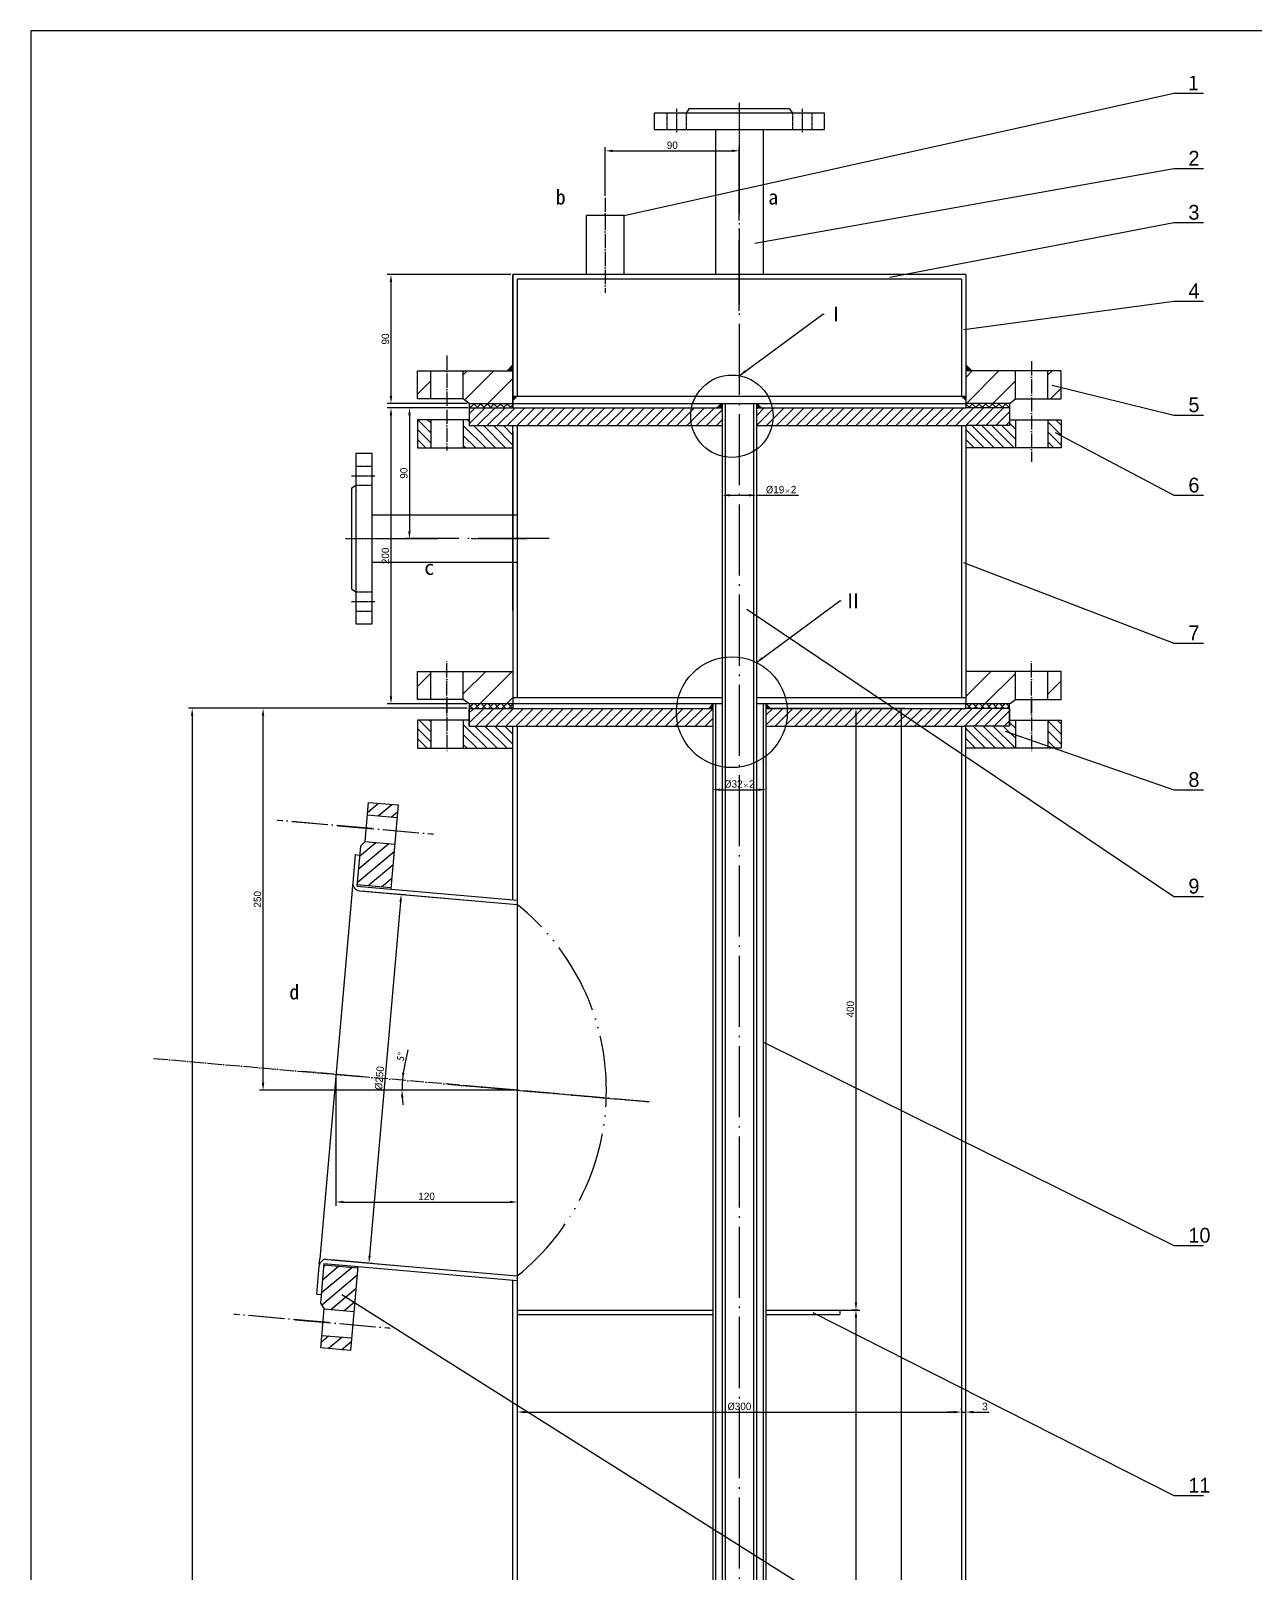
# Model space of a CAD drawing. Header units: millimetres. Extents: x 0 to 826, y 9 to 1086.
# Drawn here: x 0 to 413, y 566 to 1086 of the extents above; entities that cross this region are included whole.
import ezdxf

# ---------------------------------------------------------------- set-up
doc = ezdxf.new("R2010")
doc.units = ezdxf.units.MM
for name, pattern in [('ACAD_ISO02W100', [15, 12, -3]), ('ACAD_ISO04W100', [30.5, 24, -3, 0.5, -3]), ('ACAD_ISO05W100', [33, 24, -3, 0, -3, 0, -3])]:
    doc.linetypes.add(name, pattern=pattern)
doc.layers.get('DEFPOINTS').update_dxf_attribs({"lineweight": 30})
for name, color, linetype, lineweight in [('LAYER1', 1, 'ACAD_ISO02W100', 15), ('LAYER2', 2, 'ACAD_ISO04W100', 15), ('LAYER4', 4, 'ACAD_ISO05W100', 5), ('LAYER5', 4, 'Continuous', 15), ('图层1', 7, 'Continuous', 30), ('图层3', 7, 'Continuous', 5)]:
    doc.layers.add(name, color=color, linetype=linetype, lineweight=lineweight)
doc.dimstyles.new('ISO-25', dxfattribs={"dimtxt": 2.5, "dimasz": 2.5, "dimexe": 1.25, "dimexo": 0.625, "dimtad": 1, "dimdsep": 46, "dimtxsty": 'Standard', "dimcen": 2.5, "dimadec": 0, "dimazin": 0, "dimtfac": 1, "dimtmove": 0, "dimatfit": 3, "dimfxl": 0, "dimarcsym": 0})
pattern_1 = [(225, (1136.0835, 3127.709), (-4.490128, 4.490128), [])]
pattern_2 = [(45, (0, 58.032), (-1.683798, 1.683798), [])]
pattern_3 = [(135, (0, 58.032), (-1.683798, -1.683798), [])]

# ---------------------------------------------------------------- blocks, each defined once
blk = doc.blocks.new('*D2')
at = {"layer": 'DEFPOINTS', "color": 0}
for p in [(162.51, 1003.79), (121.35, 960.29), (147.77, 960.29)]:
    blk.add_point(p, dxfattribs=at)
at = {"layer": '图层3', "color": 0, "lineweight": -2}
for p, q in [((161.89, 1003.79), (120.1, 1003.79)), ((121.35, 1001.29), (121.35, 962.79)), ((147.14, 960.29), (120.1, 960.29))]:
    blk.add_line(p, q, dxfattribs=at)
at = {"layer": '图层3', "color": 0}
for points in [[(120.93, 1001.29), (121.76, 1001.29), (121.35, 1003.79)], [(120.93, 962.79), (121.76, 962.79), (121.35, 960.29)]]:
    blk.add_solid(points, dxfattribs=at)
at = {"layer": '图层3', "color": 0, "insert": (119.47, 982.04), "char_height": 2.5, "attachment_point": 5, "rotation": 90}
blk.add_mtext('{\\f??|b0|i0|c0|p54;90}', dxfattribs=at)
blk = doc.blocks.new('*D3')
at = {"layer": 'DEFPOINTS', "color": 0}
for p in [(147.77, 958.79), (121.35, 858.79), (147.77, 858.79)]:
    blk.add_point(p, dxfattribs=at)
at = {"layer": '图层3', "color": 0, "lineweight": -2}
for p, q in [((147.14, 958.79), (120.1, 958.79)), ((121.35, 956.29), (121.35, 861.29)), ((147.14, 858.79), (120.1, 858.79))]:
    blk.add_line(p, q, dxfattribs=at)
at = {"layer": '图层3', "color": 0}
for points in [[(120.93, 956.29), (121.76, 956.29), (121.35, 958.79)], [(120.93, 861.29), (121.76, 861.29), (121.35, 858.79)]]:
    blk.add_solid(points, dxfattribs=at)
at = {"layer": '图层3', "color": 0, "insert": (119.47, 908.79), "char_height": 2.5, "attachment_point": 5, "rotation": 90}
blk.add_mtext('{\\f??|b0|i0|c0|p54;200}', dxfattribs=at)
blk = doc.blocks.new('*D4')
at = {"layer": 'DEFPOINTS', "color": 0}
for p in [(147.77, 857.29), (54.2, 133.79), (152.47, 133.79)]:
    blk.add_point(p, dxfattribs=at)
at = {"layer": '图层3', "color": 0, "lineweight": -2}
for p, q in [((147.14, 857.29), (52.95, 857.29)), ((54.2, 854.79), (54.2, 136.29)), ((151.84, 133.79), (52.95, 133.79))]:
    blk.add_line(p, q, dxfattribs=at)
at = {"layer": '图层3', "color": 0}
for points in [[(53.78, 854.79), (54.61, 854.79), (54.2, 857.29)], [(53.78, 136.29), (54.61, 136.29), (54.2, 133.79)]]:
    blk.add_solid(points, dxfattribs=at)
at = {"layer": '图层3', "color": 0, "insert": (52.32, 495.54), "char_height": 2.5, "attachment_point": 5, "rotation": 90}
blk.add_mtext('{\\f??|b0|i0|c0|p54;1450}', dxfattribs=at)
blk = doc.blocks.new('*D5')
at = {"layer": 'DEFPOINTS', "color": 0}
for p in [(164.01, 652.54), (314.02, 652.54), (314.02, 619.58)]:
    blk.add_point(p, dxfattribs=at)
at = {"layer": '图层3', "color": 0, "lineweight": -2}
for p, q in [((164.01, 651.91), (164.01, 618.33)), ((314.02, 651.91), (314.02, 618.33)), ((166.51, 619.58), (311.52, 619.58))]:
    blk.add_line(p, q, dxfattribs=at)
at = {"layer": '图层3', "color": 0}
for points in [[(166.51, 620), (166.51, 619.16), (164.01, 619.58)], [(311.52, 620), (311.52, 619.16), (314.02, 619.58)]]:
    blk.add_solid(points, dxfattribs=at)
at = {"layer": '图层3', "color": 0, "insert": (239.02, 621.46), "char_height": 2.5, "attachment_point": 5}
blk.add_mtext('%%c{\\f??|b0|i0|c0|p54;300}', dxfattribs=at)
blk = doc.blocks.new('*D6')
at = {"layer": 'DEFPOINTS', "color": 0}
for p in [(314.02, 619.58), (315.52, 619.58), (315.52, 619.58)]:
    blk.add_point(p, dxfattribs=at)
at = {"layer": '图层3', "color": 0, "lineweight": -2}
for p, q in [((311.52, 619.58), (309.02, 619.58)), ((314.02, 620.21), (314.02, 620.83)), ((314.02, 619.58), (315.52, 619.58)), ((315.52, 620.21), (315.52, 620.83)), ((318.02, 619.58), (323.43, 619.58))]:
    blk.add_line(p, q, dxfattribs=at)
at = {"layer": '图层3', "color": 0}
for points in [[(311.52, 620), (311.52, 619.16), (314.02, 619.58)], [(318.02, 620), (318.02, 619.16), (315.52, 619.58)]]:
    blk.add_solid(points, dxfattribs=at)
at = {"layer": '图层3', "color": 0, "insert": (321.98, 621.46), "char_height": 2.5, "attachment_point": 5}
blk.add_mtext('{\\f??|b0|i0|c0|p54;3}', dxfattribs=at)
blk = doc.blocks.new('*D9')
at = {"layer": 'DEFPOINTS', "color": 0}
for p in [(248.02, 857.29), (248.02, 654.04), (278.42, 654.04)]:
    blk.add_point(p, dxfattribs=at)
at = {"layer": '图层3', "color": 0, "lineweight": -2}
for p, q in [((248.64, 857.29), (279.67, 857.29)), ((278.42, 854.79), (278.42, 656.54)), ((248.64, 654.04), (279.67, 654.04))]:
    blk.add_line(p, q, dxfattribs=at)
at = {"layer": '图层3', "color": 0}
for points in [[(278, 854.79), (278.84, 854.79), (278.42, 857.29)], [(278, 656.54), (278.84, 656.54), (278.42, 654.04)]]:
    blk.add_solid(points, dxfattribs=at)
at = {"layer": '图层3', "color": 0, "insert": (276.54, 755.66), "char_height": 2.5, "attachment_point": 5, "rotation": 90}
blk.add_mtext('{\\f??|b0|i0|c0|p54;400}', dxfattribs=at)
blk = doc.blocks.new('*D10')
at = {"layer": 'DEFPOINTS', "color": 0}
for p in [(279.67, 654.04), (278.42, 404.04), (279.67, 404.04)]:
    blk.add_point(p, dxfattribs=at)
at = {"layer": '图层3', "color": 0, "lineweight": -2}
for p, q in [((279.04, 654.04), (277.17, 654.04)), ((278.42, 651.54), (278.42, 406.54)), ((279.04, 404.04), (277.17, 404.04))]:
    blk.add_line(p, q, dxfattribs=at)
at = {"layer": '图层3', "color": 0}
for points in [[(278, 651.54), (278.84, 651.54), (278.42, 654.04)], [(278, 406.54), (278.84, 406.54), (278.42, 404.04)]]:
    blk.add_solid(points, dxfattribs=at)
at = {"layer": '图层3', "color": 0, "insert": (276.54, 529.04), "char_height": 2.5, "attachment_point": 5, "rotation": 90}
blk.add_mtext('{\\f??|b0|i0|c0|p54;500}', dxfattribs=at)
blk = doc.blocks.new('*D12')
at = {"layer": 'DEFPOINTS', "color": 0}
for p in [(278.42, 857.29), (248.02, 141.29), (293.73, 141.29)]:
    blk.add_point(p, dxfattribs=at)
at = {"layer": '图层3', "color": 0, "lineweight": -2}
for p, q in [((279.04, 857.29), (294.98, 857.29)), ((293.73, 854.79), (293.73, 143.79)), ((248.64, 141.29), (294.98, 141.29))]:
    blk.add_line(p, q, dxfattribs=at)
at = {"layer": '图层3', "color": 0}
for points in [[(293.32, 854.79), (294.15, 854.79), (293.73, 857.29)], [(293.32, 143.79), (294.15, 143.79), (293.73, 141.29)]]:
    blk.add_solid(points, dxfattribs=at)
at = {"layer": '图层3', "color": 0, "insert": (291.86, 499.29), "char_height": 2.5, "attachment_point": 5, "rotation": 90}
blk.add_mtext('{\\f??|b0|i0|c0|p54;1435}', dxfattribs=at)
blk = doc.blocks.new('*D13')
at = {"layer": 'DEFPOINTS', "color": 0}
for p in [(148.06, 958.79), (127.59, 914.63), (142.51, 914.63)]:
    blk.add_point(p, dxfattribs=at)
at = {"layer": '图层3', "color": 0, "lineweight": -2}
for p, q in [((147.44, 958.79), (126.34, 958.79)), ((127.59, 956.29), (127.59, 917.13)), ((141.89, 914.63), (126.34, 914.63))]:
    blk.add_line(p, q, dxfattribs=at)
at = {"layer": '图层3', "color": 0}
for points in [[(127.17, 956.29), (128.01, 956.29), (127.59, 958.79)], [(127.17, 917.13), (128.01, 917.13), (127.59, 914.63)]]:
    blk.add_solid(points, dxfattribs=at)
at = {"layer": '图层3', "color": 0, "insert": (125.71, 936.71), "char_height": 2.5, "attachment_point": 5, "rotation": 90}
blk.add_mtext('{\\f??|b0|i0|c0|p54;90}', dxfattribs=at)
blk = doc.blocks.new('*D14')
at = {"layer": 'DEFPOINTS', "color": 0}
for p in [(239.02, 1045.6), (193.74, 1029.76), (239.02, 1029.76)]:
    blk.add_point(p, dxfattribs=at)
at = {"layer": '图层3', "color": 0, "lineweight": -2}
for p, q in [((193.74, 1030.38), (193.74, 1046.85)), ((239.02, 1030.38), (239.02, 1046.85)), ((196.24, 1045.6), (236.52, 1045.6))]:
    blk.add_line(p, q, dxfattribs=at)
at = {"layer": '图层3', "color": 0}
for points in [[(196.24, 1046.02), (196.24, 1045.19), (193.74, 1045.6)], [(236.52, 1046.02), (236.52, 1045.19), (239.02, 1045.6)]]:
    blk.add_solid(points, dxfattribs=at)
at = {"layer": '图层3', "color": 0, "insert": (216.38, 1047.48), "char_height": 2.5, "attachment_point": 5}
blk.add_mtext('{\\f??|b0|i0|c0|p54;90}', dxfattribs=at)
blk = doc.blocks.new('*D15')
at = {"layer": 'DEFPOINTS', "color": 0}
for p in [(233.27, 947.79), (244.77, 947.79), (244.77, 929.26)]:
    blk.add_point(p, dxfattribs=at)
at = {"layer": '图层3', "color": 0, "lineweight": -2}
for p, q in [((233.27, 947.16), (233.27, 928.01)), ((244.77, 947.16), (244.77, 928.01)), ((235.77, 929.26), (242.27, 929.26)), ((244.77, 929.26), (258.97, 929.26))]:
    blk.add_line(p, q, dxfattribs=at)
at = {"layer": '图层3', "color": 0}
for points in [[(235.77, 929.68), (235.77, 928.84), (233.27, 929.26)], [(242.27, 929.68), (242.27, 928.84), (244.77, 929.26)]]:
    blk.add_solid(points, dxfattribs=at)
at = {"layer": '图层3', "color": 0, "insert": (253.12, 931.14), "char_height": 2.5, "attachment_point": 5}
blk.add_mtext('%%c{\\f??|b0|i0|c0|p54;19\\f宋体|b0|i0|c134|p0;\\H0.5625x;×\\f??|b0|i0|c0|p54;\\H1.778x;2}', dxfattribs=at)
blk = doc.blocks.new('*D16')
at = {"layer": 'DEFPOINTS', "color": 0}
for p in [(230.02, 846.29), (248.02, 846.29), (248.02, 829.81)]:
    blk.add_point(p, dxfattribs=at)
at = {"layer": '图层3', "color": 0, "lineweight": -2}
for p, q in [((230.02, 845.66), (230.02, 828.56)), ((248.02, 845.66), (248.02, 828.56)), ((232.52, 829.81), (245.52, 829.81))]:
    blk.add_line(p, q, dxfattribs=at)
at = {"layer": '图层3', "color": 0}
for points in [[(232.52, 830.23), (232.52, 829.4), (230.02, 829.81)], [(245.52, 830.23), (245.52, 829.4), (248.02, 829.81)]]:
    blk.add_solid(points, dxfattribs=at)
at = {"layer": '图层3', "color": 0, "insert": (239.02, 831.69), "char_height": 2.5, "attachment_point": 5}
blk.add_mtext('%%c{\\f??|b0|i0|c0|p54;32\\f宋体|b0|i0|c134|p0;\\H0.5625x;×\\f??|b0|i0|c0|p54;\\H1.778x;2}', dxfattribs=at)
blk = doc.blocks.new('*D17')
at = {"layer": 'DEFPOINTS', "color": 0}
for p in [(91.3, 734.65), (125.09, 729.42), (125.07, 728.29), (162.85, 728.39), (164.01, 728.29)]:
    blk.add_point(p, dxfattribs=at)
at = {"layer": '图层3', "color": 0, "lineweight": -2}
blk.add_line((125.98, 736.62), (127.14, 741.91), dxfattribs=at)
for start, end in [(167.638, 175), (167.6418, 171.3209), (175, 180), (183.6791, 187.3582)]:
    blk.add_arc((164.01, 728.29), 38.94, start, end, dxfattribs=at)
at = {"layer": '图层3', "color": 0}
for points in [[(125.93, 734.11), (125.11, 734.21), (125.22, 731.68)], [(124.74, 725.77), (125.57, 725.8), (125.07, 728.29)]]:
    blk.add_solid(points, dxfattribs=at)
at = {"layer": '图层3', "color": 0, "insert": (124.73, 739.67), "char_height": 2.5, "attachment_point": 5, "rotation": 77.638}
blk.add_mtext('5°', dxfattribs=at)
blk = doc.blocks.new('*D18')
at = {"layer": 'DEFPOINTS', "color": 0}
for p in [(78.14, 857.29), (147.14, 857.29), (164.01, 728.29)]:
    blk.add_point(p, dxfattribs=at)
at = {"layer": '图层3', "color": 0, "lineweight": -2}
for p, q in [((146.52, 857.29), (76.89, 857.29)), ((78.14, 730.79), (78.14, 854.79)), ((163.39, 728.29), (76.89, 728.29))]:
    blk.add_line(p, q, dxfattribs=at)
at = {"layer": '图层3', "color": 0}
for points in [[(77.72, 854.79), (78.56, 854.79), (78.14, 857.29)], [(77.72, 730.79), (78.56, 730.79), (78.14, 728.29)]]:
    blk.add_solid(points, dxfattribs=at)
at = {"layer": '图层3', "color": 0, "insert": (76.26, 792.79), "char_height": 2.5, "attachment_point": 5, "rotation": 90}
blk.add_mtext('{\\f??|b0|i0|c0|p54;250}', dxfattribs=at)
blk = doc.blocks.new('*D19')
at = {"layer": 'DEFPOINTS', "color": 0}
for p in [(111.31, 795.64), (100.41, 671.11), (113.9, 669.93)]:
    blk.add_point(p, dxfattribs=at)
at = {"layer": '图层3', "color": 0, "lineweight": -2}
for p, q in [((111.93, 795.58), (126.04, 794.35)), ((124.58, 791.96), (114.12, 672.42)), ((101.04, 671.06), (115.15, 669.82))]:
    blk.add_line(p, q, dxfattribs=at)
at = {"layer": '图层3', "color": 0}
for points in [[(124.16, 792), (124.99, 791.93), (124.8, 794.46)], [(113.71, 672.46), (114.54, 672.39), (113.9, 669.93)]]:
    blk.add_solid(points, dxfattribs=at)
at = {"layer": '图层3', "color": 0, "insert": (117.48, 732.36), "char_height": 2.5, "attachment_point": 5, "rotation": 85}
blk.add_mtext('%%c{\\f??|b0|i0|c0|p54;250}', dxfattribs=at)
blk = doc.blocks.new('*D20')
at = {"layer": 'DEFPOINTS', "color": 0}
for p in [(102.75, 733.65), (164.01, 728.29), (164.01, 690.53)]:
    blk.add_point(p, dxfattribs=at)
at = {"layer": '图层3', "color": 0, "lineweight": -2}
for p, q in [((102.75, 733.02), (102.75, 689.28)), ((164.01, 727.66), (164.01, 689.28)), ((105.25, 690.53), (161.51, 690.53))]:
    blk.add_line(p, q, dxfattribs=at)
at = {"layer": '图层3', "color": 0}
for points in [[(105.25, 690.95), (105.25, 690.12), (102.75, 690.53)], [(161.51, 690.95), (161.51, 690.12), (164.01, 690.53)]]:
    blk.add_solid(points, dxfattribs=at)
at = {"layer": '图层3', "color": 0, "insert": (133.38, 692.41), "char_height": 2.5, "attachment_point": 5}
blk.add_mtext('{\\f??|b0|i0|c0|p54;120}', dxfattribs=at)
blk = doc.blocks.new('A$C348F02CB')
for p, q in [((115, 115.5), (0, 115.5)), ((0, 115.5), (0, 104.5)), ((23.5, 118.5), (21.5, 115.5)), ((91.5, 118.5), (23.5, 118.5)), ((91.5, 118.5), (93.5, 115.5)), ((115, 104.5), (115, 115.5)), ((0, 104.5), (115, 104.5)), ((41.5, 104.5), (41.5, 6.5)), ((73.5, 104.5), (73.5, 6.5))]:
    blk.add_line(p, q)
at = {"layer": 'LAYER1', "ltscale": 0.01}
for p, q in [((8.5, 115.5), (8.5, 104.5)), ((21.5, 115.5), (21.5, 104.5)), ((93.5, 115.5), (93.5, 104.5)), ((106.5, 115.5), (106.5, 104.5))]:
    blk.add_line(p, q, dxfattribs=at)
at = {"layer": 'LAYER2', "ltscale": 0.01}
for p, q in [((15, 118.5), (15, 102.5)), ((100, 118.5), (100, 102.5))]:
    blk.add_line(p, q, dxfattribs=at)
at = {"layer": 'LAYER2', "ltscale": 0.05}
for p, q in [((57.5, 122.5), (57.5, 60.2)), ((57.5, 37.6), (57.5, 0))]:
    blk.add_line(p, q, dxfattribs=at)

msp = doc.modelspace()

# ---------------------------------------------------------------- hatches: boundary and pattern name
for points in [[(162.51491, 973.28719), (160.55904, 971.28557), (162.51491, 971.28557)], [(315.51696, 973.32653), (315.51696, 971.28557), (317.55792, 971.28557)], [(162.51491, 961.23788), (164.01491, 962.78557), (162.51491, 962.78557)], [(314.01696, 962.78557), (315.51696, 961.37847), (315.51696, 962.78557)], [(230.01593, 857.28557), (230.01593, 858.78557), (228.7597, 857.28557)], [(248.01593, 858.78557), (248.01593, 857.28557), (249.54023, 857.28557)]]:
    msp.add_hatch(color=256).paths.add_polyline_path(points)
at = {"layer": 'LAYER4'}
h = msp.add_hatch(dxfattribs=at)
h.set_pattern_fill('ANSI31', color=256, angle=-95, style=0)
h.set_pattern_definition([(220, (158.3974, 876.4355), (-2.04085, 2.43219), [])])
h.paths.add_polyline_path([(123.76137, 824.66063), (123.39096, 820.4268), (113.42901, 821.29836), (113.79942, 825.53219)])
h.paths.add_polyline_path([(121.32101, 796.76718), (109.86607, 797.76936), (110.99921, 810.7198), (112.64461, 812.33261), (122.60656, 811.46105)])
h.paths.add_polyline_path([(108.79237, 653.56419), (98.83043, 654.43575), (97.48866, 656.30982), (98.6218, 669.26034), (110.07792, 668.25806)])
h.paths.add_polyline_path([(97.67561, 641.23617), (98.04602, 645.47), (108.00797, 644.59844), (107.63756, 640.36461)])
at = {"layer": 'LAYER5'}
h = msp.add_hatch(dxfattribs=at)
h.set_pattern_fill('ANSI31', color=256, scale=2, angle=-90, style=0)
h.set_pattern_definition(pattern_1)
h.paths.add_polyline_path([(161.01491, 960.28557, 0.414213562), (162.51491, 961.78557), (162.51491, 971.28557), (145.76593, 971.28557), (145.76593, 961.78557), (147.76593, 960.28557)])
h.paths.add_polyline_path([(134.76593, 971.28557), (130.26648, 971.28557), (130.26648, 961.78557), (134.76593, 961.78557)])
at = {"layer": 'LAYER5', "ltscale": 4}
h = msp.add_hatch(dxfattribs=at)
h.set_pattern_fill('ANSI31', color=256, scale=2, angle=-90, style=0)
h.set_pattern_definition(pattern_1)
h.paths.add_polyline_path([(330.26593, 960.28557), (332.26593, 961.78557), (332.26593, 971.28557), (315.51696, 971.28557), (315.51696, 961.78557, 0.414213562), (317.01696, 960.28557)])
h.paths.add_polyline_path([(343.26593, 961.78557), (347.76539, 961.78557), (347.76539, 971.28557), (343.26593, 971.28557)])
at = {"layer": 'LAYER5'}
h = msp.add_hatch(dxfattribs=at)
h.set_pattern_fill('ANSI37', color=256, scale=0.5, angle=-90, style=0)
h.set_pattern_definition([(225, (1136.0835, 3127.7092), (-1.122532, 1.122532), []), (135, (1136.0835, 3127.7092), (1.122532, 1.122532), [])])
h.paths.add_polyline_path([(162.51491, 958.78557), (162.51491, 960.28557), (147.76593, 960.28557), (147.76593, 958.78557)])
h.paths.add_polyline_path([(147.76593, 858.78557), (147.76593, 857.28557), (162.51491, 857.28557), (162.51491, 858.78557)])
h.paths.add_polyline_path([(330.26593, 958.78557), (330.26593, 960.28557), (315.51696, 960.28557), (315.51696, 958.78557)])
h.paths.add_polyline_path([(330.26593, 857.28557), (330.26593, 858.78557), (315.51696, 858.78557), (315.51696, 857.28557)])
h = msp.add_hatch(dxfattribs=at)
h.set_pattern_fill('ANSI31', color=256, scale=2, angle=-90, style=0)
h.set_pattern_definition(pattern_1)
h.paths.add_polyline_path([(162.51491, 858.78557), (162.51491, 869.78557), (145.76593, 869.78557), (145.76593, 860.28557), (147.76593, 858.78557)])
h.paths.add_polyline_path([(130.26648, 860.28557), (134.76593, 860.28557), (134.76593, 869.78557), (130.26648, 869.78557)])
h.paths.add_polyline_path([(315.51696, 869.78557), (315.51696, 858.78557), (330.26593, 858.78557), (332.26593, 860.28557), (332.26593, 869.78557)])
h.paths.add_polyline_path([(343.26593, 860.28557), (347.76539, 860.28557), (347.76539, 869.78557), (343.26593, 869.78557)])
at = {"layer": '图层3'}
h = msp.add_hatch(dxfattribs=at)
h.set_pattern_fill('ANSI31', color=256, scale=0.75, style=0)
h.set_pattern_definition(pattern_2)
h.paths.add_polyline_path([(233.26593, 958.78557), (162.51491, 958.78557), (147.76593, 958.78557), (147.76593, 952.78557), (162.51491, 952.78557), (233.26593, 952.78557)])
h.paths.add_polyline_path([(330.26593, 958.78557), (315.51696, 958.78557), (244.76593, 958.78557), (244.76593, 952.78557), (315.51696, 952.78557), (330.26593, 952.78557)])
for points in [[(231.55852, 958.78557), (233.26593, 958.78557), (233.26593, 960.28557)], [(244.76593, 960.28557), (246.47335, 958.78557), (244.76593, 958.78557)]]:
    msp.add_hatch(color=256, dxfattribs=at).paths.add_polyline_path(points)
h = msp.add_hatch(dxfattribs=at)
h.set_pattern_fill('ANSI31', color=256, scale=0.75, angle=90, style=0)
h.set_pattern_definition(pattern_3)
h.paths.add_polyline_path([(130.26648, 945.28557), (134.76593, 945.28557), (134.76593, 954.78557), (130.26648, 954.78557)])
h.paths.add_polyline_path([(162.51491, 945.28557), (162.51491, 952.78557), (147.76593, 952.78557), (147.76593, 954.78557), (145.76593, 954.78557), (145.76593, 945.28557)])
h.paths.add_polyline_path([(315.51696, 952.78557), (315.51696, 945.28557), (332.26593, 945.28557), (332.26593, 954.78557), (330.26593, 954.78557), (330.26593, 952.78557)])
h.paths.add_polyline_path([(347.76539, 954.78557), (343.26593, 954.78557), (343.26593, 945.28557), (347.76539, 945.28557)])
h = msp.add_hatch(dxfattribs=at)
h.set_pattern_fill('ANSI31', color=256, scale=0.75, style=0)
h.set_pattern_definition(pattern_2)
h.paths.add_polyline_path([(230.01593, 851.28557), (230.01593, 857.28557), (162.51491, 857.28557), (147.76593, 857.28557), (147.76593, 851.28557), (162.51491, 851.28557)])
h.paths.add_polyline_path([(300.24681, 851.28557), (291.31933, 857.28557), (248.01593, 857.28557), (248.01593, 851.28557)])
h.paths.add_polyline_path([(315.51696, 851.28557), (330.26593, 851.28557), (330.26593, 857.28557), (315.51696, 857.28557), (291.31933, 857.28557), (300.24681, 851.28557)])
h = msp.add_hatch(dxfattribs=at)
h.set_pattern_fill('ANSI31', color=256, scale=0.75, angle=90, style=0)
h.set_pattern_definition(pattern_3)
h.paths.add_polyline_path([(130.26648, 843.78557), (134.76593, 843.78557), (134.76593, 853.28557), (130.26648, 853.28557)])
h.paths.add_polyline_path([(147.76593, 851.28557), (147.76593, 853.28557), (145.76593, 853.28557), (145.76593, 843.78557), (162.51491, 843.78557), (162.51491, 851.28557)])
h.paths.add_polyline_path([(315.51696, 851.28557), (315.51696, 843.78557), (332.26593, 843.78557), (332.26593, 853.28557), (330.26593, 853.28557), (330.26593, 851.28557)])
h.paths.add_polyline_path([(343.26593, 844.56632), (345.50927, 843.78557), (347.76539, 843.78557), (347.76539, 853.28557), (343.26593, 853.28557)])

# ---------------------------------------------------------------- linework, layer by layer
for p, q in [((200.11304, 1023.78557), (187.37654, 1023.78557)), ((187.37654, 1003.78557), (187.37654, 1023.78557)), ((200.11304, 1003.78557), (200.11304, 1023.78557)), ((315.51696, 1003.78557), (162.51491, 1003.78557)), ((162.51491, 958.78557), (162.51491, 1003.78557)), ((162.51491, 1003.78557), (162.51491, 958.78557)), ((314.01696, 1002.28557), (164.01491, 1002.28557)), ((204.11304, 1003.78557), (184.11304, 1003.78557)), ((249.01593, 1003.78557), (229.01593, 1003.78557)), ((315.51696, 1003.78557), (315.51696, 958.78557)), ((162.51491, 973.28719), (160.55904, 971.28557)), ((315.51696, 973.32653), (317.63795, 971.20554)), ((130.26648, 971.28557), (162.51491, 971.28557)), ((130.26648, 961.78557), (130.26648, 971.28557)), ((347.76539, 971.28557), (315.51696, 971.28557)), ((347.76539, 961.78557), (347.76539, 971.28557)), ((162.51491, 962.78557), (315.69824, 962.78557)), ((164.01491, 962.78557), (162.51491, 961.23788)), ((314.01696, 962.78557), (315.51696, 961.37847)), ((145.76593, 961.78557), (130.26648, 961.78557)), ((147.76593, 960.28557), (145.76593, 961.78557)), ((147.76593, 960.28557), (147.76593, 958.78557)), ((147.76593, 960.28557), (162.51491, 960.28557)), ((147.76593, 958.78557), (162.51491, 958.78557)), ((162.51491, 960.28557), (315.69824, 960.28557)), ((162.51491, 958.78557), (233.26593, 958.78557)), ((233.26593, 960.28557), (233.26593, 347.27253)), ((234.26593, 960.28557), (234.26593, 347.27253)), ((243.76593, 960.28557), (243.76593, 347.27253)), ((244.76593, 960.28557), (244.76593, 347.27253)), ((244.76593, 958.78557), (315.51696, 958.78557)), ((330.26593, 960.28557), (315.51696, 960.28557)), ((330.26593, 958.78557), (315.51696, 958.78557)), ((330.26593, 960.28557), (332.26593, 961.78557)), ((330.26593, 960.28557), (330.26593, 958.78557)), ((332.26593, 961.78557), (347.76539, 961.78557)), ((147.76593, 954.78557), (130.26648, 954.78557)), ((130.26648, 954.78557), (130.26648, 945.28557)), ((147.76593, 952.78557), (162.51491, 952.78557)), ((162.51491, 890.28557), (162.51491, 952.78557)), ((162.51491, 952.78557), (233.26593, 952.78557)), ((244.76593, 952.78557), (315.51696, 952.78557)), ((315.51696, 952.78557), (315.51696, 858.78557)), ((330.26593, 952.78557), (315.51696, 952.78557)), ((330.26593, 954.78557), (347.76539, 954.78557)), ((347.76539, 954.78557), (347.76539, 945.28557)), ((162.51491, 950.78557), (162.51491, 858.78557)), ((130.26648, 945.28557), (162.51491, 945.28557)), ((347.76539, 945.28557), (315.51696, 945.28557)), ((315.51696, 927.24133), (315.51696, 918.24133)), ((162.51491, 924.62784), (162.51491, 904.62784)), ((130.26648, 860.28557), (130.26648, 869.78557)), ((130.26648, 869.78557), (162.51491, 869.78557)), ((347.76539, 869.78557), (315.51696, 869.78557)), ((347.76539, 860.28557), (347.76539, 869.78557)), ((145.76593, 860.28557), (130.26648, 860.28557)), ((147.76593, 858.78557), (145.76593, 860.28557)), ((233.26593, 858.78557), (147.76593, 858.78557)), ((147.76593, 858.78557), (147.76593, 857.28557)), ((233.26593, 860.78557), (162.51491, 860.78557)), ((162.51491, 858.78557), (162.51491, 857.28557)), ((230.01593, 858.78557), (228.7597, 857.28557)), ((230.01593, 858.78557), (230.01593, 347.27253)), ((231.01593, 858.78557), (231.01593, 347.27253)), ((315.51696, 860.78557), (244.76593, 860.78557)), ((330.26593, 858.78557), (244.76593, 858.78557)), ((247.01593, 858.78557), (247.01593, 347.27253)), ((248.01593, 858.78557), (248.01593, 347.27253)), ((248.01593, 858.78557), (249.54023, 857.28557)), ((315.51696, 857.28557), (315.51696, 858.78557)), ((330.26593, 858.78557), (332.26593, 860.28557)), ((330.26593, 857.28557), (330.26593, 858.78557)), ((332.26593, 860.28557), (347.76539, 860.28557)), ((147.76593, 857.28557), (162.51491, 857.28557)), ((162.51491, 857.28557), (230.01593, 857.28557)), ((248.01593, 857.28557), (315.51696, 857.28557)), ((330.26593, 857.28557), (315.51696, 857.28557)), ((147.76593, 853.28557), (130.26648, 853.28557)), ((130.26648, 853.28557), (130.26648, 843.78557)), ((147.76593, 851.28557), (162.51491, 851.28557)), ((162.51491, 792.66127), (162.51491, 851.28557)), ((162.51491, 851.28557), (230.01593, 851.28557)), ((248.01593, 851.28557), (315.51696, 851.28557)), ((315.51696, 347.27253), (315.51696, 851.28557)), ((330.26593, 851.28557), (315.51696, 851.28557)), ((330.26593, 853.28557), (347.76539, 853.28557)), ((347.76539, 853.28557), (347.76539, 843.78557)), ((130.26648, 843.78557), (162.51491, 843.78557)), ((347.76539, 843.78557), (315.51696, 843.78557)), ((112.64461, 812.33261), (113.79942, 825.53219)), ((113.79942, 825.53219), (123.76137, 824.66063)), ((123.76137, 824.66063), (121.27743, 796.26908)), ((113.42901, 821.29836), (123.39096, 820.4268)), ((110.99921, 810.7198), (112.64461, 812.33261)), ((112.64461, 812.33261), (122.60656, 811.46105)), ((109.24204, 807.86215), (108.41406, 798.3983)), ((109.24204, 807.86215), (110.73772, 807.73128)), ((110.99921, 810.7198), (109.82249, 797.27126)), ((108.37048, 797.9002), (108.19617, 795.90781)), ((109.82249, 797.27126), (164.01491, 792.53004)), ((109.86477, 797.76947), (121.32101, 796.76718)), ((108.19617, 795.90781), (97.3017, 671.38348)), ((110.68666, 795.68993), (164.01491, 791.02431)), ((97.12739, 669.39109), (97.3017, 671.38348)), ((96.25583, 659.42914), (97.08381, 668.89299)), ((98.66656, 669.75834), (97.48866, 656.30982)), ((98.62168, 669.26035), (110.07792, 668.25806)), ((98.66656, 669.75834), (164.01491, 664.0411)), ((99.79219, 671.16559), (164.01491, 665.54683)), ((110.1215, 668.75616), (107.63756, 640.36461)), ((162.51491, 133.78557), (162.51491, 664.17233)), ((96.25583, 659.42914), (97.75152, 659.2983)), ((97.48866, 656.30982), (98.83043, 654.43575)), ((97.67561, 641.23617), (98.83043, 654.43575)), ((98.83043, 654.43575), (108.79237, 653.56419)), ((164.01491, 654.03557), (230.01593, 654.03557)), ((164.01491, 652.53557), (230.01593, 652.53557)), ((248.01593, 654.03557), (273.01593, 654.03557)), ((248.01593, 652.53557), (273.01593, 652.53557)), ((273.01593, 654.03557), (273.01593, 652.53557)), ((98.04602, 645.47), (108.00797, 644.59844)), ((107.63756, 640.36461), (97.67561, 641.23617))]:
    msp.add_line(p, q)
at = {"color": 0, "linetype": 'ByBlock'}
for p, q in [((164.01491, 1002.28557), (164.01491, 962.78557)), ((314.01696, 1002.28557), (314.01696, 962.78557)), ((164.01491, 952.78557), (164.01491, 860.78557)), ((314.01696, 952.78557), (314.01696, 860.78557)), ((164.01491, 851.28557), (164.01491, 791.02431)), ((314.01696, 851.28557), (314.01696, 133.78557)), ((111.30928, 795.63545), (151.06102, 792.15763)), ((100.41481, 671.11112), (140.16655, 667.63329)), ((164.01491, 665.54683), (164.01491, 133.78557))]:
    msp.add_line(p, q, dxfattribs=at)
at = {"ltscale": 0.1}
for p, q in [((134.76593, 961.78557), (134.76593, 971.28557)), ((145.76593, 961.78557), (145.76593, 971.28557)), ((332.26593, 961.78557), (332.26593, 971.28557)), ((343.26593, 961.78557), (343.26593, 971.28557)), ((134.76593, 954.78557), (134.76593, 945.28557)), ((145.76593, 954.78557), (145.76593, 945.28557)), ((332.26593, 954.78557), (332.26593, 945.28557)), ((343.26593, 954.78557), (343.26593, 945.28557)), ((134.76593, 860.28557), (134.76593, 869.78557)), ((145.76593, 860.28557), (145.76593, 869.78557)), ((332.26593, 860.28557), (332.26593, 869.78557)), ((343.26593, 860.28557), (343.26593, 869.78557)), ((134.76593, 853.28557), (134.76593, 843.78557)), ((145.76593, 853.28557), (145.76593, 843.78557)), ((332.26593, 853.28557), (332.26593, 843.78557)), ((343.26593, 853.28557), (343.26593, 843.78557))]:
    msp.add_line(p, q, dxfattribs=at)
msp.add_lwpolyline([(-0.31576, 1086.15014), (-0.31576, 8.55366), (825.51685, 8.55366), (825.51685, 1086.15014)], close=True)
for centre, start, end in [((110.90454, 798.18041), 175, 265), ((99.5743, 668.6751), 85, 175)]:
    msp.add_arc(centre, 2.5, start, end)
at = {"layer": 'DEFPOINTS', "color": 0, "linetype": 'ByBlock'}
for p in [(239.01593, 1028.59175), (239.01593, 882.70359), (109.24204, 807.86215), (108.19617, 795.90781), (97.3017, 671.38348)]:
    msp.add_point(p, dxfattribs=at)
at = {"layer": 'LAYER2'}
for p, q in [((239.01593, 1048.19337), (239.01593, 35.75664)), ((239.01593, 991.53714), (239.01593, 1033.32241)), ((174.76334, 914.62784), (132.97806, 914.62784))]:
    msp.add_line(p, q, dxfattribs=at)
at = {"layer": 'LAYER2', "ltscale": 0.2}
for p, q in [((193.74479, 1029.7575), (193.74479, 997.6336)), ((140.26593, 976.46205), (140.26593, 944.33816)), ((337.76593, 974.53211), (337.76593, 940.58217)), ((140.26593, 855.53903), (140.26593, 873.23298)), ((337.76593, 855.53903), (337.76593, 873.23298)), ((140.26593, 860.53211), (140.26593, 842.83816)), ((337.76593, 860.53211), (337.76593, 842.83816)), ((41.15846, 739.03411), (112.70183, 732.77488)), ((162.84512, 728.38791), (91.30175, 734.64715)), ((140.60692, 730.3335), (208.56478, 724.38796))]:
    msp.add_line(p, q, dxfattribs=at)
at = {"layer": 'LAYER2', "ltscale": 0.5}
for p, q in [((114.98453, 816.64508), (82.90916, 819.45131)), ((115.15453, 816.63021), (83.22827, 819.42339)), ((115.15453, 816.63021), (83.22827, 819.42339)), ((103.44763, 817.65443), (135.37389, 814.86124)), ((103.44763, 817.65443), (135.37389, 814.86124)), ((103.61764, 817.63956), (135.69301, 814.83332)), ((110.91109, 732.93155), (102.74893, 733.64565)), ((208.56478, 724.38796), (147.78008, 729.70593)), ((100.38594, 649.78247), (68.31057, 652.5887)), ((100.55594, 649.7676), (68.62969, 652.56078)), ((88.84905, 650.79182), (120.7753, 647.99863)), ((89.01905, 650.77694), (121.09442, 647.97071))]:
    msp.add_line(p, q, dxfattribs=at)
at = {"layer": 'LAYER4'}
msp.add_arc((113.685, 728.28557), 80.43164, 308.7370822, 51.2629178, dxfattribs=at)
at = {"layer": '图层1'}
for p, q in [((147.76593, 857.28557), (147.76593, 851.28557)), ((330.26593, 857.28557), (330.26593, 851.28557))]:
    msp.add_line(p, q, dxfattribs=at)
at = {"layer": '图层3'}
for p, q in [((200.11304, 1023.78557), (385.81462, 1065.11539)), ((385.81462, 1065.11539), (395.81462, 1065.11539)), ((244.25208, 1014.37864), (385.81462, 1039.63276)), ((385.81462, 1039.63276), (395.81462, 1039.63276)), ((289.90039, 1002.90084), (385.81462, 1021.38549)), ((385.81462, 1021.38549), (395.81462, 1021.38549)), ((314.84445, 985.21243), (385.81462, 994.83317)), ((385.81462, 994.83317), (395.81462, 994.83317)), ((344.65096, 966.48977), (385.81462, 956.36902)), ((147.76593, 958.78557), (147.76593, 952.78557)), ((233.26593, 960.28557), (231.55852, 958.78557)), ((244.76593, 960.28557), (246.47335, 958.78557)), ((330.26593, 958.78557), (330.26593, 952.78557)), ((385.81462, 956.36902), (395.81462, 956.36902)), ((345.73055, 950.50864), (385.81462, 929.2436)), ((385.81462, 929.2436), (395.81462, 929.2436)), ((314.69115, 906.55931), (385.81462, 879.31163)), ((241.53658, 890.74369), (385.81462, 793.77693)), ((385.81462, 879.31163), (395.81462, 879.31163)), ((330.26593, 857.28557), (330.26593, 854.28557)), ((328.8277, 849.5913), (385.81462, 829.75799)), ((385.81462, 829.75799), (395.81462, 829.75799)), ((164.01491, 791.02431), (164.01491, 665.54683)), ((385.81462, 793.77693), (395.81462, 793.77693)), ((247.44436, 744.38868), (385.81462, 675.8444)), ((164.01491, 728.28557), (125.0748, 728.28557)), ((385.81462, 675.8444), (395.81462, 675.8444)), ((104.74823, 659.26108), (385.81462, 481.98365)), ((263.87265, 653.24959), (385.81462, 591.39716)), ((385.81462, 591.39716), (395.81462, 591.39716))]:
    msp.add_line(p, q, dxfattribs=at)
for centre, radius in [((236.51087, 955.96179), 13.91473), ((236.50234, 855.97181), 18.7242)]:
    msp.add_circle(centre, radius, dxfattribs=at)

# ---------------------------------------------------------------- block references
at = {"color": 0, "xscale": 0.5, "yscale": 0.5, "zscale": 0.5}
msp.add_blockref('A$C348F02CB', (210.26593, 1000.52456), dxfattribs=at)
at = {"color": 0, "xscale": 0.5, "yscale": 0.5, "zscale": 0.5, "rotation": 90}
msp.add_blockref('A$C348F02CB', (167.27592, 885.87784), dxfattribs=at)

# ---------------------------------------------------------------- texts
at = {"layer": '图层3', "char_height": 5, "attachment_point": 1}
for s, insert in [('1', (390.72142, 1071.08303)), ('{\\f??|b0|i0|c0|p54;2}', (390.72142, 1045.6004)), ('{\\f??|b0|i0|c0|p54;3}', (390.72142, 1027.35313)), ('{\\f??|b0|i0|c0|p54;4}', (390.72142, 1000.80081)), ('{\\f宋体|b0|i0|c134|p0;Ⅰ}', (268.29952, 992.97245)), ('{\\f??|b0|i0|c0|p54;5}', (390.72142, 962.33667)), ('{\\f??|b0|i0|c0|p54;6}', (390.72142, 935.21124)), ('{\\f宋体|b0|i0|c134|p0;Ⅱ}', (274.04952, 896.09714)), ('{\\f??|b0|i0|c0|p54;7}', (390.72142, 885.27927)), ('{\\f??|b0|i0|c0|p54;8}', (390.72142, 835.72563)), ('{\\f??|b0|i0|c0|p54;9}', (390.72142, 799.74457)), ('{\\f??|b0|i0|c0|p54;10}', (390.72142, 681.81204)), ('{\\f??|b0|i0|c0|p54;11}', (390.72142, 597.3648))]:
    msp.add_mtext(s, dxfattribs=dict(at, insert=insert))
at = {"layer": '图层3', "char_height": 5, "width": 6.043, "attachment_point": 1}
for s, insert in [('{\\f宋体|b0|i0|c134|p2;b}', (176.96537, 1032.47295)), ('{\\f宋体|b0|i0|c134|p2;a}', (248.78458, 1032.47295)), ('{\\f宋体|b0|i0|c134|p2;c}', (132.58999, 907.36284)), ('{\\f宋体|b0|i0|c134|p2;d}', (87.00242, 763.96135))]:
    msp.add_mtext(s, dxfattribs=dict(at, insert=insert))

# ---------------------------------------------------------------- dimensions: what is measured, and where the dimension line sits
at = {"layer": '图层3'}
for base, p1, p2, text, picture, middle in [((239.01593, 1045.60206), (193.74479, 1029.7575), (239.01593, 1029.7575), '{\\f??|b0|i0|c0|p54;90}', '*D14', (216.38036, 1047.47706)), ((244.76593, 929.26042), (233.26593, 947.78557), (244.76593, 947.78557), '%%c{\\f??|b0|i0|c0|p54;19\\f宋体|b0|i0|c134|p0;\\H0.5625x;×\\f??|b0|i0|c0|p54;\\H1.778x;2}', '*D15', (253.11723, 931.13558)), ((248.01593, 829.81325), (230.01593, 846.28557), (248.01593, 846.28557), '%%c{\\f??|b0|i0|c0|p54;32\\f宋体|b0|i0|c134|p0;\\H0.5625x;×\\f??|b0|i0|c0|p54;\\H1.778x;2}', '*D16', (239.01593, 831.6884)), ((164.01491, 690.53183), (102.74893, 733.64565), (164.01491, 728.28557), '{\\f??|b0|i0|c0|p54;120}', '*D20', (133.38192, 692.40683)), ((314.01696, 619.58141), (164.01491, 652.53557), (314.01696, 652.53557), '%%c{\\f??|b0|i0|c0|p54;300}', '*D5', (239.01593, 621.45641)), ((315.51696, 619.58141), (314.01696, 619.58141), (315.51696, 619.58141), '{\\f??|b0|i0|c0|p54;3}', '*D6', (321.97529, 621.45641))]:
    dim = msp.add_linear_dim(base=base, p1=p1, p2=p2, text=text, dimstyle='ISO-25', override={"dimdec": 4, "dimtdec": 4, "dimfrac": 2}, dxfattribs=at)
    dim.commit()
    dim.dimension.update_dxf_attribs({"geometry": picture, "text_midpoint": middle})
for base, p1, p2, text, picture, middle in [((121.34515, 960.28557), (162.51491, 1003.78557), (147.76593, 960.28557), '{\\f??|b0|i0|c0|p54;90}', '*D2', (119.47015, 982.03557)), ((121.34515, 858.78557), (147.76593, 958.78557), (147.76593, 858.78557), '{\\f??|b0|i0|c0|p54;200}', '*D3', (119.47015, 908.78557)), ((127.58869, 914.62784), (148.0635, 958.78557), (142.51491, 914.62784), '{\\f??|b0|i0|c0|p54;90}', '*D13', (125.71369, 936.7067)), ((54.19674, 133.78557), (147.76593, 857.28557), (152.46593, 133.78557), '{\\f??|b0|i0|c0|p54;1450}', '*D4', (52.32174, 495.53557)), ((78.13884, 857.28557), (164.01491, 728.28557), (147.14093, 857.28557), '{\\f??|b0|i0|c0|p54;250}', '*D18', (76.26384, 792.78557)), ((278.41928, 654.03557), (248.01593, 857.28557), (248.01593, 654.03557), '{\\f??|b0|i0|c0|p54;400}', '*D9', (276.54428, 755.66057)), ((293.73183, 141.28557), (278.41928, 857.28557), (248.01593, 141.28557), '{\\f??|b0|i0|c0|p54;1435}', '*D12', (291.85683, 499.28557)), ((278.41928, 404.03557), (279.66928, 654.03557), (279.66928, 404.03557), '{\\f??|b0|i0|c0|p54;500}', '*D10', (276.54428, 529.03557))]:
    dim = msp.add_linear_dim(base=base, p1=p1, p2=p2, angle=90, text=text, dimstyle='ISO-25', override={"dimdec": 4, "dimtdec": 4, "dimfrac": 2}, dxfattribs=at)
    dim.commit()
    dim.dimension.update_dxf_attribs({"geometry": picture, "text_midpoint": middle})
dim = msp.add_aligned_dim(p1=(111.30928, 795.63545), p2=(100.41481, 671.11112), distance=13.53892, text='%%c{\\f??|b0|i0|c0|p54;250}', dimstyle='ISO-25', override={"dimdec": 4, "dimtdec": 4, "dimfrac": 2}, dxfattribs=at)
dim.commit()
dim.dimension.update_dxf_attribs({"geometry": '*D19', "text_midpoint": (117.48158, 732.35671)})
dim = msp.add_angular_dim_2l(base=(125.09128, 729.41813), line1=((164.01491, 728.28557), (125.0748, 728.28557)), line2=((162.84512, 728.38791), (91.30175, 734.64715)), dimstyle='ISO-25', override={"dimdec": 4, "dimtdec": 4, "dimfrac": 2}, dxfattribs=at)
dim.commit()
dim.dimension.update_dxf_attribs({"geometry": '*D17', "text_midpoint": (124.72594, 739.66909)})

# ---------------------------------------------------------------- leaders
at = {"layer": '图层3', "annotation_type": 0, "has_hookline": 1, "hookline_direction": 0}
for points, text_width in [([(239.01593, 969.64917), (267.19986, 990.47245), (267.67452, 990.47245)], 4.16667), ([(244.76593, 872.77386), (272.94986, 893.59714), (273.42452, 893.59714)], 4.88889)]:
    msp.add_leader(points, dimstyle='ISO-25', override={"dimgap": 0.625, "dimtad": 0, "dimdec": 4, "dimtdec": 4, "dimfrac": 2}, dxfattribs=dict(at, text_width=text_width))

doc.saveas('drawing.dxf')
